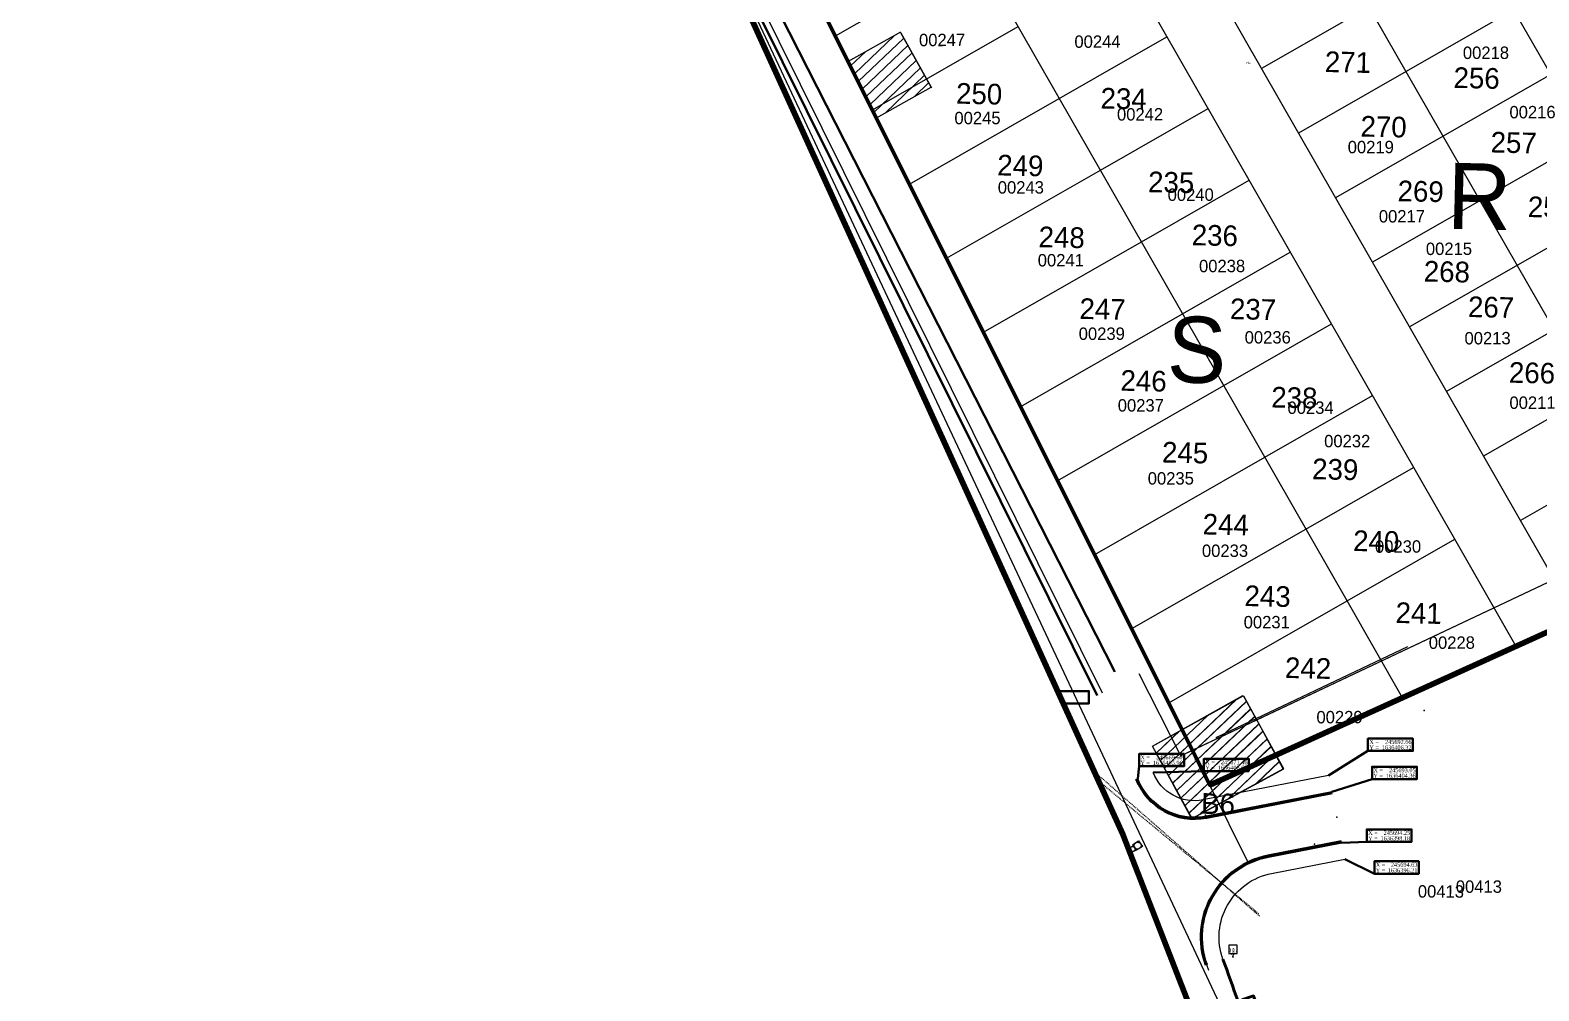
# Model space of a CAD drawing. Header units: metres. Extents: x 245225 to 248406, y 1633796 to 1637634.
# Drawn here: x 245535.7 to 245718.1, y 1636380.3 to 1636496.5 of the extents above; entities that cross this region are included whole.
import ezdxf
from ezdxf.enums import TextEntityAlignment as Align

# ---------------------------------------------------------------- set-up
doc = ezdxf.new("R2010")
doc.units = ezdxf.units.M
doc.header["$MEASUREMENT"] = 0
for name, pattern in [('ACAD_ISO05W100', [0.033, 0.024, -0.003, 0, -0.003, 0, -0.003]), ('AXES', [0.002, 0.00125, -0.00025, 0.00025, -0.00025]), ('EZTrazos', [2e-05, 0, -2e-05])]:
    doc.linetypes.add(name, pattern=pattern)
for name, color, linetype in [('A_revoir_niveau_0', 7, 'Continuous'), ('historique_numero_parcelle', 7, 'Continuous'), ('limites_sections', 7, 'Continuous')]:
    doc.layers.add(name, color=color, linetype=linetype)
for name, color, linetype, lineweight in [('AFTU_Terminus', 142, 'EZTrazos', 0), ('Bordure basse', 1, 'Continuous', 0), ('Carrefour3_Points', 7, 'Continuous', 0), ('Carrefour_Accotements', 7, 'Continuous', 0), ('Carrefour_Bordures', 7, 'Continuous', 0), ('Carrefour_Points', 7, 'Continuous', 0), ('Cotation Coordonnées', 1, 'Continuous', 0), ('LIMITES TITRES FONCIERS', 7, 'Continuous', 0), ('MU-Panneau publicitaire', 7, 'Continuous', 0), ('RX-AS-Regard ONAS', 7, 'Continuous', 0), ('RX-EL-Ligne électrique', 7, 'Continuous', 0), ('RX-TL-Ligne Téléphonique', 7, 'Continuous', 0), ('SV-Arrêt bus', 7, 'Continuous', 0)]:
    doc.layers.add(name, color=color, linetype=linetype, lineweight=lineweight)
doc.layers.add('Limites_Communes', color=7, linetype='Continuous', lineweight=211, plot=False)
doc.layers.add('LIMITES_PARCELLES', color=7, linetype='Continuous', lineweight=0, true_color=0xffffff)
doc.styles.get("Standard").update_dxf_attribs({"font": 'txt.shx'})
doc.styles.add('Style-Arial', font='arial.ttf')
doc.styles.add('Style-FANCY', font='FANCY.shx')
doc.styles.add('Style-WORKING', font='WORKING.shx')
doc.styles.add('Times 1.0', font='times.ttf', dxfattribs={"width": 0.99, "height": 0.0002})

# ---------------------------------------------------------------- blocks, each defined once
blk = doc.blocks.new('m007')
at = {"color": 0, "flags": 128}
blk.add_lwpolyline([(0.0004, 0.0004, 0, 0, 0), (0.0004, -0.0002, 0.00004, 0, 0), (0.0003, -0.0004, 0, -0.00004, 0)], format="xyseb", dxfattribs=at)
at = {"color": 0}
blk.add_3dface([(-0.0005, -0.0005), (0.0005, -0.0005), (0.0005, 0.0005), (-0.0005, 0.0005)], dxfattribs=at)
at = {"color": 0, "insert": (0.0002, -0.000667), "char_height": 0.0008, "attachment_point": 9, "line_spacing_factor": 0.6}
blk.add_mtext('\\fArial|b0|i0|c00|p39;\\H1x;\\W0.261102;PUB', dxfattribs=at)
blk = doc.blocks.new('dez')
at = {"layer": 'SV-Arrêt bus', "flags": 128}
blk.add_lwpolyline([(234.878316, 1629.139823), (234.878316, 1629.13944)], dxfattribs=at)
at = {"layer": 'SV-Arrêt bus'}
blk.add_circle((234.878316, 1629.13944), 0.0000525, dxfattribs=at)
blk.add_blockref('m007', (234.878316, 1629.140323), dxfattribs=at)
blk = doc.blocks.new('u001')
at = {"color": 0, "flags": 128}
blk.add_lwpolyline([(0, 0), (0, 0.0015), (0.0015, 0.0015), (0.0015, 0), (0, 0)], dxfattribs=at)
at = {"color": 0}
blk.add_circle((0.00075, 0.00075), 0.00075, dxfattribs=at)
blk = doc.blocks.new('$U831_3_1')
at = {"color": 0, "linetype": 'Continuous', "lineweight": 0, "style": 'Style-WORKING'}
blk.add_text('266', height=0.2499, dxfattribs=at).set_placement((6342.5372, 5746.2264))
blk = doc.blocks.new('$U834_3_1')
at = {"color": 0, "linetype": 'Continuous', "lineweight": 0, "style": 'Style-WORKING'}
blk.add_text('258', height=0.2499, dxfattribs=at).set_placement((6342.721, 5748.3824))
blk = doc.blocks.new('$U835_3_1')
at = {"color": 0, "linetype": 'Continuous', "lineweight": 0, "style": 'Style-WORKING'}
blk.add_text('268', height=0.2499, dxfattribs=at).set_placement((6341.6109, 5747.7676))
blk = doc.blocks.new('$U836_3_1')
at = {"color": 0, "linetype": 'Continuous', "lineweight": 0, "style": 'Style-WORKING'}
blk.add_text('267', height=0.2499, dxfattribs=at).set_placement((6342.0734, 5746.9974))
blk = doc.blocks.new('$U838_2_1')
at = {"color": 0, "linetype": 'Continuous', "lineweight": 0, "style": 'Style-WORKING'}
blk.add_text('256', height=0.2499, dxfattribs=at).set_placement((6341.7877, 5749.9237))
blk = doc.blocks.new('$U839_3_1')
at = {"color": 0, "linetype": 'Continuous', "lineweight": 0, "style": 'Style-WORKING'}
blk.add_text('270', height=0.2499, dxfattribs=at).set_placement((6340.6771, 5749.3093))
blk = doc.blocks.new('$U840_2_1')
at = {"color": 0, "linetype": 'Continuous', "lineweight": 0, "style": 'Style-WORKING'}
blk.add_text('269', height=0.2499, dxfattribs=at).set_placement((6341.1433, 5748.5386))
blk = doc.blocks.new('$U841_2_1')
at = {"color": 0, "linetype": 'Continuous', "lineweight": 0, "style": 'Style-WORKING'}
blk.add_text('257', height=0.2499, dxfattribs=at).set_placement((6342.2537, 5749.1534))
blk = doc.blocks.new('$U842_2_1')
at = {"color": 0, "linetype": 'Continuous', "lineweight": 0, "style": 'Style-WORKING'}
blk.add_text('271', height=0.2499, dxfattribs=at).set_placement((6340.2281, 5750.0799))
blk = doc.blocks.new('$U850_3_1')
at = {"color": 0, "linetype": 'Continuous', "lineweight": 0, "style": 'Style-WORKING'}
blk.add_text('242', height=0.2499, dxfattribs=at).set_placement((6339.9143, 5742.7433))
blk = doc.blocks.new('$U851_3_1')
at = {"color": 0, "linetype": 'Continuous', "lineweight": 0, "style": 'Style-WORKING'}
blk.add_text('241', height=0.2499, dxfattribs=at).set_placement((6341.2354, 5743.4387))
blk = doc.blocks.new('$U852_3_1')
at = {"color": 0, "linetype": 'Continuous', "lineweight": 0, "style": 'Style-WORKING'}
blk.add_text('243', height=0.2499, dxfattribs=at).set_placement((6339.4054, 5743.6017))
blk = doc.blocks.new('$U853_3_1')
at = {"color": 0, "linetype": 'Continuous', "lineweight": 0, "style": 'Style-WORKING'}
blk.add_text('240', height=0.2499, dxfattribs=at).set_placement((6340.7029, 5744.2971))
blk = doc.blocks.new('$U854_3_1')
at = {"color": 0, "linetype": 'Continuous', "lineweight": 0, "style": 'Style-WORKING'}
blk.add_text('244', height=0.2499, dxfattribs=at).set_placement((6338.8799, 5744.4558))
blk = doc.blocks.new('$U855_3_1')
at = {"color": 0, "linetype": 'Continuous', "lineweight": 0, "style": 'Style-WORKING'}
blk.add_text('239', height=0.2499, dxfattribs=at).set_placement((6340.1877, 5745.1538))
blk = doc.blocks.new('$U856_3_1')
at = {"color": 0, "linetype": 'Continuous', "lineweight": 0, "style": 'Style-WORKING'}
blk.add_text('245', height=0.2499, dxfattribs=at).set_placement((6338.3691, 5745.3143))
blk = doc.blocks.new('$U857_3_1')
at = {"color": 0, "linetype": 'Continuous', "lineweight": 0, "style": 'Style-WORKING'}
blk.add_text('238', height=0.2499, dxfattribs=at).set_placement((6339.6739, 5746.0097))
blk = doc.blocks.new('$U858_3_1')
at = {"color": 0, "linetype": 'Continuous', "lineweight": 0, "style": 'Style-WORKING'}
blk.add_text('246', height=0.2499, dxfattribs=at).set_placement((6337.8475, 5746.1705))
blk = doc.blocks.new('$U859_3_1')
at = {"color": 0, "linetype": 'Continuous', "lineweight": 0, "style": 'Style-WORKING'}
blk.add_text('237', height=0.2499, dxfattribs=at).set_placement((6339.1549, 5746.8663))
blk = doc.blocks.new('$U860_3_1')
at = {"color": 0, "linetype": 'Continuous', "lineweight": 0, "style": 'Style-WORKING'}
blk.add_text('247', height=0.2499, dxfattribs=at).set_placement((6337.332, 5747.0271))
blk = doc.blocks.new('$U861_3_1')
at = {"color": 0, "linetype": 'Continuous', "lineweight": 0, "style": 'Style-WORKING'}
blk.add_text('236', height=0.2499, dxfattribs=at).set_placement((6338.6372, 5747.7222))
blk = doc.blocks.new('$U862_3_1')
at = {"color": 0, "linetype": 'Continuous', "lineweight": 0, "style": 'Style-WORKING'}
blk.add_text('248', height=0.2499, dxfattribs=at).set_placement((6336.8179, 5747.883))
blk = doc.blocks.new('$U863_3_1')
at = {"color": 0, "linetype": 'Continuous', "lineweight": 0, "style": 'Style-WORKING'}
blk.add_text('235', height=0.2499, dxfattribs=at).set_placement((6338.1257, 5748.5784))
blk = doc.blocks.new('$U864_3_1')
at = {"color": 0, "linetype": 'Continuous', "lineweight": 0, "style": 'Style-WORKING'}
blk.add_text('249', height=0.2499, dxfattribs=at).set_placement((6336.2987, 5748.7396))
blk = doc.blocks.new('$U865_3_1')
at = {"color": 0, "linetype": 'Continuous', "lineweight": 0, "style": 'Style-WORKING'}
blk.add_text('234', height=0.2499, dxfattribs=at).set_placement((6337.6034, 5749.4347))
blk = doc.blocks.new('$U866_3_1')
at = {"color": 0, "linetype": 'Continuous', "lineweight": 0, "style": 'Style-WORKING'}
blk.add_text('250', height=0.2499, dxfattribs=at).set_placement((6335.7808, 5749.5955))
blk = doc.blocks.new('$U1200_4_1')
at = {"color": 0, "linetype": 'Continuous', "lineweight": 0, "style": 'Style-WORKING'}
blk.add_text('S', height=0.8, dxfattribs=at).set_placement((6338.4037, 5746.2862))
blk = doc.blocks.new('$U1201_3_1')
at = {"color": 0, "linetype": 'Continuous', "lineweight": 0, "style": 'Style-WORKING'}
blk.add_text('R', height=0.8, dxfattribs=at).set_placement((6341.7461, 5748.2179))
blk = doc.blocks.new('$U1337_3_1')
at = {"color": 0, "linetype": 'Continuous', "lineweight": 0, "style": 'Style-WORKING'}
blk.add_text('B6', height=0.2499, dxfattribs=at).set_placement((6338.9388, 5741.0785))
blk = doc.blocks.new('*U572')
at = {"layer": 'LIMITES TITRES FONCIERS', "color": 5, "lineweight": 53, "flags": 128}
blk.add_lwpolyline([(181.78, 163.185), (220.59, 93.355), (121.56, -75.825), (91.56, -112.825), (61.56, -136.825), (-108.04, -218.565), (-190.96, -61.675), (181.78, 163.185)], close=True, dxfattribs=at)

msp = doc.modelspace()

# ---------------------------------------------------------------- linework, layer by layer
at = {"layer": 'A_revoir_niveau_0', "color": 7, "linetype": 'Continuous', "lineweight": 30}
msp.add_line((245572.225104, 1636604.849956), (245666.809183, 1636418.852631), dxfattribs=at)
at = {"layer": 'A_revoir_niveau_0', "color": 7, "linetype": 'Continuous', "lineweight": 0}
for p, q in [((245578.477365, 1636591.346273), (245665.307302, 1636416.334677)), ((245702.189898, 1636421.882952, -14.6379), (245679.105929, 1636410.89944, -14.6379)), ((245674.798117, 1636408.701091, -14.6379), (245669.7765, 1636418.623607, -14.6379)), ((245674.807644, 1636408.682266, -14.6379), (245674.798117, 1636408.701091, -14.6379))]:
    msp.add_line(p, q, dxfattribs=at)
at = {"layer": 'A_revoir_niveau_0', "color": 30, "linetype": 'Continuous', "lineweight": 13}
for p, q in [((245731.27864, 1636435.401761, -14.6379), (245674.785704, 1636408.695368, -14.6379)), ((245731.283631, 1636435.399738, -14.6379), (245675.161388, 1636408.868586, -14.6379)), ((245675.161388, 1636408.868586, -14.6379), (245674.790695, 1636408.693345, -14.6379))]:
    msp.add_line(p, q, dxfattribs=at)
at = {"layer": 'A_revoir_niveau_0', "color": 7, "linetype": 'Continuous', "lineweight": 30, "flags": 128}
msp.add_lwpolyline([(245609.133608, 1636527.977529), (245664.690786, 1636415.998289)], dxfattribs=at)
at = {"layer": 'A_revoir_niveau_0', "color": 30, "linetype": 'Continuous', "lineweight": 0}
for p in [(245679.105929, 1636410.89944, -14.6379), (245679.105929, 1636410.89944, -14.6379), (245679.105929, 1636410.89944, -14.6379), (245679.105929, 1636410.89944, -14.6379), (245679.110919, 1636410.897417, -14.6379), (245679.110919, 1636410.897417, -14.6379), (245679.110919, 1636410.897417, -14.6379), (245679.110919, 1636410.897417, -14.6379), (245674.807644, 1636408.682266, -14.6379), (245674.807644, 1636408.682266, -14.6379)]:
    msp.add_point(p, dxfattribs=at)
at = {"layer": 'AFTU_Terminus', "color": 32, "linetype": 'Continuous', "lineweight": 40, "flags": 128}
for points in [[(245693.074917, 1636404.213894), (245677.88462, 1636401.254996, -0.363286), (245669.456389, 1636405.909196)], [(245677.862142, 1636383.397172, -0.459772), (245685.359643, 1636396.598277), (245694.222089, 1636398.324581)], [(245703.125341, 1636011.865907), (245703.147654, 1636011.93314, -0.035434), (245713.216407, 1636036.338815), (245740.012662, 1636090.13626, 0.156424), (245744.961037, 1636122.485749), (245739.737119, 1636155.158617, -0.060923), (245738.555638, 1636187.208348), (245740.547817, 1636210.631079, 0.068174), (245739.427707, 1636232.451583), (245739.183684, 1636233.738281, 0.051977), (245733.579628, 1636252.430067), (245733.529602, 1636252.550011, 0.018909), (245727.953003, 1636264.615137), (245721.424876, 1636277.442102, -0.013988), (245711.555768, 1636298.25413), (245711.347622, 1636298.726785, -0.020294), (245696.119443, 1636337.500017), (245686.637885, 1636364.85447, 0.003802), (245688.5724, 1636365.525009), (245683.564513, 1636379.663992, 0.003802), (245681.710627, 1636379.007364, 0.003802), (245679.885174, 1636384.125073)]]:
    msp.add_lwpolyline(points, format="xyb", dxfattribs=at)
at = {"layer": 'Bordure basse', "const_width": 0.16, "flags": 128}
msp.add_lwpolyline([(245681.133851, 1636401.962859), (245685.522198, 1636402.817086)], dxfattribs=at)
for points in [[(245682.406819, 1636395.423342, -0.055394), (245684.487726, 1636396.304975, -0.026921), (245686.699042, 1636396.771379)], [(245678.166373, 1636382.758599, -0.055255), (245677.445689, 1636385.37771, -0.042815), (245677.351381, 1636387.207018)]]:
    msp.add_lwpolyline(points, format="xyb", dxfattribs=at)
at = {"layer": 'Carrefour3_Points'}
for p in [(245677.77184, 1636401.546213), (245690.962097, 1636398.002757)]:
    msp.add_point(p, dxfattribs=at)
at = {"layer": 'Carrefour_Accotements', "flags": 128}
for points in [[(245692.663848, 1636406.32423), (245677.473551, 1636403.365333, -0.363286), (245671.461413, 1636406.685329)], [(245679.885174, 1636384.125073, -0.459772), (245685.770713, 1636394.487941), (245694.633158, 1636396.214245)]]:
    msp.add_lwpolyline(points, format="xyb", dxfattribs=at)
at = {"layer": 'Carrefour_Bordures', "flags": 128}
for points in [[(245693.046238, 1636404.361126), (245677.855941, 1636401.402229, -0.363286), (245669.596275, 1636405.963345)], [(245678.003284, 1636383.447956, -0.459772), (245685.388322, 1636396.451045), (245694.250768, 1636398.177349)]]:
    msp.add_lwpolyline(points, format="xyb", dxfattribs=at)
at = {"layer": 'Carrefour_Points'}
for p in [(245677.88462, 1636401.254996), (245693.648503, 1636401.269237), (245693.648503, 1636401.269237), (245693.648503, 1636401.269237), (245685.359643, 1636396.598277)]:
    msp.add_point(p, dxfattribs=at)
at = {"layer": 'Cotation Coordonnées', "color": 2, "lineweight": 30, "ltscale": 100, "flags": 128}
for points in [[(245660.59807, 1636415.041379), (245663.693519, 1636415.041379), (245663.693519, 1636416.541379), (245659.915547, 1636416.541379)], [(245697.418067, 1636409.292465), (245702.847651, 1636409.292465), (245702.847651, 1636410.792465), (245697.418067, 1636410.792465), (245697.418067, 1636409.292465), (245692.663848, 1636406.32423)], [(245669.751017, 1636407.434258), (245675.182764, 1636407.434258), (245675.182764, 1636408.934258), (245669.751017, 1636408.934258), (245669.751017, 1636407.434258), (245669.596275, 1636405.963345)], [(245677.587509, 1636406.851668), (245683.016012, 1636406.851668), (245683.016012, 1636408.351668), (245677.587509, 1636408.351668), (245677.587509, 1636406.851668), (245671.461413, 1636406.685329)], [(245697.909888, 1636405.885344), (245703.341636, 1636405.885344), (245703.341636, 1636407.385344), (245697.909888, 1636407.385344), (245697.909888, 1636405.885344), (245693.046238, 1636404.361126)], [(245697.269695, 1636398.312137), (245702.687383, 1636398.312137), (245702.687383, 1636399.812137), (245697.269695, 1636399.812137), (245697.269695, 1636398.312137), (245694.250768, 1636398.177349)], [(245698.191883, 1636394.445991), (245703.561986, 1636394.445991), (245703.561986, 1636395.945991), (245698.191883, 1636395.945991), (245698.191883, 1636394.445991), (245694.633158, 1636396.214245)]]:
    msp.add_lwpolyline(points, dxfattribs=at)
at = {"layer": 'Limites_Communes', "color": 210, "lineweight": 80, "flags": 128}
msp.add_lwpolyline([(245735.1907, 1636182.4264), (245737.0861, 1636220.9674), (245735.2556, 1636239.0143), (245707.1038, 1636298.2282), (245667.8308, 1636399.1458), (245610.4254, 1636525.3073), (245591.9622, 1636563.4721), (245540.6052, 1636669.6309), (245473.0182, 1636809.3381), (245335.4487, 1637145.601), (245779.4502, 1637342.6846), (245848.75, 1637373.75), (245979.1715, 1637415.3337), (246366.25, 1637538.75), (246605.2718, 1637633.7039), (246913.4298, 1637003.726)], dxfattribs=at)
at = {"layer": 'limites_parcelles', "color": 7, "linetype": 'Continuous', "lineweight": 13}
for p, q in [((245678.320262, 1636405.154084), (245599.016398, 1636563.902091)), ((245640.899298, 1636496.224058), (245634.596437, 1636492.678488)), ((245640.944476, 1636496.144002), (245644.638028, 1636489.576683)), ((245644.683206, 1636489.496627), (245640.944476, 1636496.144002)), ((245635.340542, 1636491.190054), (245640.197066, 1636495.829038)), ((245635.808227, 1636490.254097), (245641.304903, 1636495.503579)), ((245636.27589, 1636489.31714), (245641.810449, 1636494.604764)), ((245634.596437, 1636492.678488), (245638.0089, 1636485.848537)), ((245634.872856, 1636492.126012), (245636.674773, 1636493.848193)), ((245636.743576, 1636488.381183), (245642.315972, 1636493.70495)), ((245637.211261, 1636487.445225), (245642.822495, 1636492.805112)), ((245637.678947, 1636486.509268), (245643.328019, 1636491.905298)), ((245639.044512, 1636486.430971), (245643.834565, 1636491.00646)), ((245638.0089, 1636485.848537), (245644.638028, 1636489.576683)), ((245642.565782, 1636488.410839), (245644.340088, 1636490.106646)), ((245644.638028, 1636489.576683), (245644.683206, 1636489.496627)), ((245671.369921, 1636409.890516), (245682.303393, 1636415.985696)), ((245671.369921, 1636409.890516), (245682.323925, 1636415.948718)), ((245682.352021, 1636416.01259), (245687.19345, 1636407.156379)), ((245682.372645, 1636415.975447), (245684.139614, 1636412.716882)), ((245672.81725, 1636407.220555), (245681.58798, 1636415.541919)), ((245672.826263, 1636407.225461), (245681.568826, 1636415.576413)), ((245673.311496, 1636406.310251), (245682.75524, 1636415.270148)), ((245673.323583, 1636406.316832), (245682.736998, 1636415.308587)), ((245673.804743, 1636405.399973), (245683.248487, 1636414.35987)), ((245673.819902, 1636405.408226), (245683.233317, 1636414.399982)), ((245672.324003, 1636408.130833), (245678.104129, 1636413.614815)), ((245672.329944, 1636408.134067), (245678.091506, 1636413.637549)), ((245674.29799, 1636404.489696), (245683.74176, 1636413.450592)), ((245674.316222, 1636404.49962), (245683.72966, 1636413.492375)), ((245674.791236, 1636403.579418), (245684.132387, 1636412.441977)), ((245674.812542, 1636403.591014), (245684.226979, 1636412.583746)), ((245684.132387, 1636412.441977), (245684.236006, 1636412.540288)), ((245684.139614, 1636412.716882), (245687.184121, 1636407.102928)), ((245671.830757, 1636409.041111), (245674.620304, 1636411.688711)), ((245671.833624, 1636409.042673), (245674.614209, 1636411.699684)), ((245675.285509, 1636402.670113), (245684.095224, 1636411.028465)), ((245675.309884, 1636402.683385), (245684.723299, 1636411.67514)), ((245675.806203, 1636401.774779), (245685.219619, 1636410.766534)), ((245684.058062, 1636409.614954), (245685.2225, 1636410.719732)), ((245684.095224, 1636411.028465), (245684.729253, 1636411.63001)), ((245676.168125, 1636401.112316), (245671.369921, 1636409.890516)), ((245676.138437, 1636401.096153), (245671.369921, 1636409.890516)), ((245675.778755, 1636401.759835), (245684.058062, 1636409.614954)), ((245677.085867, 1636401.614428), (245685.716938, 1636409.857906)), ((245680.470103, 1636403.463401), (245686.213258, 1636408.9493)), ((245683.983711, 1636406.786931), (245686.209993, 1636408.89915)), ((245684.020873, 1636408.200443), (245685.716746, 1636409.809428)), ((245687.201127, 1636407.1422), (245676.168125, 1636401.112316)), ((245677.057869, 1636401.595161), (245684.020873, 1636408.200443)), ((245680.448334, 1636403.432688), (245683.983711, 1636406.786931)), ((245683.85334, 1636405.312397), (245686.709577, 1636408.040694)), ((245687.19175, 1636407.088722), (245683.945366, 1636405.328435)), ((245683.946548, 1636405.373419), (245686.703239, 1636407.988872)), ((245683.945366, 1636405.328435), (245676.138437, 1636401.096153)), ((245683.837799, 1636405.270242), (245683.946548, 1636405.373419))]:
    msp.add_line(p, q, dxfattribs=at)
at = {"layer": 'limites_parcelles', "color": 7, "linetype": 'Continuous', "lineweight": 0}
for p, q in [((245741.872957, 1636452.046784), (245706.102758, 1636514.533451)), ((245707.901418, 1636434.904366), (245663.188652, 1636513.01195)), ((245728.854867, 1636444.594994), (245693.085645, 1636507.080638)), ((245633.062761, 1636495.766425), (245650.17054, 1636505.55916)), ((245694.883305, 1636427.451576), (245650.17054, 1636505.55916)), ((245710.574019, 1636506.721993), (245684.538839, 1636491.818389)), ((245715.837777, 1636437.14318), (245680.067556, 1636499.628847)), ((245715.045302, 1636498.911535), (245689.0101, 1636484.006931)), ((245637.538696, 1636486.805558), (245655.138082, 1636496.881107)), ((245637.538696, 1636486.805558), (245633.062761, 1636495.766425)), ((245660.106601, 1636488.202032), (245673.124691, 1636495.653823)), ((245719.516585, 1636491.101076), (245693.481383, 1636476.196472)), ((245637.538696, 1636486.805558), (245642.014655, 1636477.845691)), ((245642.014655, 1636477.845691), (245660.106601, 1636488.202032)), ((245665.074144, 1636479.52398), (245678.092233, 1636486.975771)), ((245723.987846, 1636483.289618), (245697.952666, 1636468.386014)), ((245646.491614, 1636468.885801), (245665.074144, 1636479.52398)), ((245646.491614, 1636468.885801), (245642.014655, 1636477.845691)), ((245670.042663, 1636470.844905), (245683.060753, 1636478.296696)), ((245728.459129, 1636475.479159), (245702.423927, 1636460.574556)), ((245650.96755, 1636459.924934), (245670.042663, 1636470.844905)), ((245646.491614, 1636468.885801), (245650.96755, 1636459.924934)), ((245675.011205, 1636462.16683), (245688.028295, 1636469.618643)), ((245732.930413, 1636467.668701), (245706.89521, 1636452.764097)), ((245655.443508, 1636450.965067), (245675.011205, 1636462.16683)), ((245655.443508, 1636450.965067), (245650.96755, 1636459.924934)), ((245679.978724, 1636453.487778), (245692.996814, 1636460.939569)), ((245737.401673, 1636459.857243), (245711.366494, 1636444.953639)), ((245659.919467, 1636442.0052), (245679.978724, 1636453.487778)), ((245684.947244, 1636444.808703), (245697.964356, 1636452.261516)), ((245655.443508, 1636450.965067), (245659.919467, 1636442.0052)), ((245664.396426, 1636433.04531), (245684.947244, 1636444.808703)), ((245689.914786, 1636436.130651), (245702.932876, 1636443.582441)), ((245664.396426, 1636433.04531), (245659.919467, 1636442.0052)), ((245724.515829, 1636442.110723), (245715.837777, 1636437.14318)), ((245668.872362, 1636424.084443), (245689.914786, 1636436.130651)), ((245722.637489, 1636425.264325), (245715.837777, 1636437.14318)), ((245694.883305, 1636427.451576), (245707.901418, 1636434.904366)), ((245715.3205, 1636421.94304), (245707.901418, 1636434.904366)), ((245664.396426, 1636433.04531), (245668.872362, 1636424.084443)), ((245673.34832, 1636415.124576), (245694.883305, 1636427.451576)), ((245701.602223, 1636415.713608), (245694.883305, 1636427.451576)), ((245673.34832, 1636415.124576), (245668.872362, 1636424.084443)), ((245715.3205, 1636421.94304), (245701.602223, 1636415.713608)), ((245701.602223, 1636415.713608), (245678.321262, 1636405.154061)), ((245678.321262, 1636405.154061), (245673.34832, 1636415.124576))]:
    msp.add_line(p, q, dxfattribs=at)
at = {"layer": 'limites_parcelles', "color": 7, "linetype": 'Continuous', "lineweight": 80}
msp.add_line((245849.748931, 1636482.988127), (245678.321262, 1636405.154061), dxfattribs=at)
at = {"layer": 'limites_parcelles', "color": 7, "linetype": 'Continuous', "lineweight": 13, "flags": 128}
msp.add_lwpolyline([(245684.007627, 1636407.696617), (245678.305218, 1636405.1306), (245678.304192, 1636405.129626), (245682.855275, 1636395.941905)], dxfattribs=at)
at = {"layer": 'limites_parcelles', "color": 7, "linetype": 'Continuous', "lineweight": 13}
msp.add_point((245704.202079, 1636414.183111), dxfattribs=at)
msp.add_point((245704.202079, 1636414.183111), dxfattribs=at)
msp.add_point((245704.202079, 1636414.183111), dxfattribs=at)
msp.add_point((245704.202079, 1636414.183111), dxfattribs=at)
msp.add_point((245704.202079, 1636414.183111), dxfattribs=at)
msp.add_point((245704.202079, 1636414.183111), dxfattribs=at)
at = {"layer": 'limites_parcelles', "color": 7, "linetype": 'Continuous', "lineweight": 0}
msp.add_point((245678.321262, 1636405.154061), dxfattribs=at)
msp.add_point((245678.321262, 1636405.154061), dxfattribs=at)
msp.add_point((245678.321262, 1636405.154061), dxfattribs=at)
msp.add_point((245678.321262, 1636405.154061), dxfattribs=at)
msp.add_point((245678.321262, 1636405.154061), dxfattribs=at)
msp.add_point((245678.321262, 1636405.154061), dxfattribs=at)
at = {"layer": 'limites_sections', "lineweight": 13, "flags": 128}
msp.add_lwpolyline([(245719.42, 1636353.986), (245698.595, 1636337.993), (245511.761, 1636735.908), (245496.981, 1636773.187), (245560.123, 1636802.218), (245677.175, 1636862.609), (245799.571, 1636923.569), (245873.298, 1636959.841), (245895.178, 1636920.691), (245957.845, 1636823.563), (246030.023, 1636685.769), (246046.154, 1636659.835), (246025.889, 1636623.421), (245978.663, 1636538.563), (245960.384, 1636515.714), (245916.796, 1636464.041), (245868.99, 1636432.405), (245787.087, 1636391.629), (245738.227, 1636368.429), (245719.42, 1636353.986)], close=True, dxfattribs=at)
at = {"layer": 'RX-EL-Ligne électrique', "linetype": 'AXES', "ltscale": 0.05, "flags": 128}
msp.add_lwpolyline([(245664.352713, 1636406.789692), (245684.321999, 1636389.302999)], dxfattribs=at)
at = {"layer": 'RX-TL-Ligne Téléphonique', "linetype": 'ACAD_ISO05W100', "ltscale": 0.06, "flags": 128}
msp.add_lwpolyline([(245664.868573, 1636405.655972), (245684.259999, 1636389.569999)], dxfattribs=at)

# ---------------------------------------------------------------- block references
at = {"layer": 'LIMITES TITRES FONCIERS', "color": 5, "lineweight": 53, "rotation": 358.690123}
msp.add_blockref('*U572', (245791.329628, 1636621.192749), dxfattribs=at)
at = {"layer": 'limites_parcelles', "color": 7, "linetype": 'Continuous', "lineweight": 0, "xscale": 10, "yscale": 10, "zscale": 10, "rotation": 358.687592}
for name, p in [('$U842_2_1', (180989.543124, 1580457.839142)), ('$U842_2_1', (180989.543124, 1580457.839142)), ('$U842_2_1', (180989.543124, 1580457.839142)), ('$U842_2_1', (180989.543124, 1580457.839142)), ('$U842_2_1', (180989.543124, 1580457.839142)), ('$U842_2_1', (180989.543124, 1580457.839142)), ('$U838_2_1', (180989.543124, 1580457.839142)), ('$U838_2_1', (180989.543124, 1580457.839142)), ('$U838_2_1', (180989.543124, 1580457.839142)), ('$U838_2_1', (180989.543124, 1580457.839142)), ('$U838_2_1', (180989.543124, 1580457.839142)), ('$U838_2_1', (180989.543124, 1580457.839142)), ('$U866_3_1', (180989.543124, 1580457.839142)), ('$U866_3_1', (180989.543124, 1580457.839142)), ('$U866_3_1', (180989.543124, 1580457.839142)), ('$U866_3_1', (180989.543124, 1580457.839142)), ('$U866_3_1', (180989.543124, 1580457.839142)), ('$U866_3_1', (180989.543124, 1580457.839142)), ('$U865_3_1', (180988.824528, 1580459.277765)), ('$U865_3_1', (180988.824528, 1580459.277765)), ('$U865_3_1', (180988.824528, 1580459.277765)), ('$U865_3_1', (180988.824528, 1580459.277765)), ('$U865_3_1', (180988.824528, 1580459.277765)), ('$U865_3_1', (180988.824528, 1580459.277765)), ('$U839_3_1', (180989.543124, 1580457.839142)), ('$U839_3_1', (180989.543124, 1580457.839142)), ('$U839_3_1', (180989.543124, 1580457.839142)), ('$U839_3_1', (180989.543124, 1580457.839142)), ('$U839_3_1', (180989.543124, 1580457.839142)), ('$U839_3_1', (180989.543124, 1580457.839142)), ('$U841_2_1', (180989.543124, 1580457.839142)), ('$U841_2_1', (180989.543124, 1580457.839142)), ('$U841_2_1', (180989.543124, 1580457.839142)), ('$U841_2_1', (180989.543124, 1580457.839142)), ('$U841_2_1', (180989.543124, 1580457.839142)), ('$U841_2_1', (180989.543124, 1580457.839142)), ('$U864_3_1', (180989.543124, 1580457.839142)), ('$U864_3_1', (180989.543124, 1580457.839142)), ('$U864_3_1', (180989.543124, 1580457.839142)), ('$U864_3_1', (180989.543124, 1580457.839142)), ('$U864_3_1', (180989.543124, 1580457.839142)), ('$U864_3_1', (180989.543124, 1580457.839142)), ('$U1201_3_1', (180989.543124, 1580457.839142)), ('$U1201_3_1', (180989.543124, 1580457.839142)), ('$U1201_3_1', (180989.543124, 1580457.839142)), ('$U1201_3_1', (180989.543124, 1580457.839142)), ('$U1201_3_1', (180989.543124, 1580457.839142)), ('$U1201_3_1', (180989.543124, 1580457.839142)), ('$U863_3_1', (180989.543124, 1580457.839142)), ('$U863_3_1', (180989.543124, 1580457.839142)), ('$U863_3_1', (180989.543124, 1580457.839142)), ('$U863_3_1', (180989.543124, 1580457.839142)), ('$U863_3_1', (180989.543124, 1580457.839142)), ('$U863_3_1', (180989.543124, 1580457.839142)), ('$U840_2_1', (180989.543124, 1580457.839142)), ('$U840_2_1', (180989.543124, 1580457.839142)), ('$U840_2_1', (180989.543124, 1580457.839142)), ('$U840_2_1', (180989.543124, 1580457.839142)), ('$U840_2_1', (180989.543124, 1580457.839142)), ('$U840_2_1', (180989.543124, 1580457.839142)), ('$U834_3_1', (180989.543124, 1580457.839142)), ('$U834_3_1', (180989.543124, 1580457.839142)), ('$U834_3_1', (180989.543124, 1580457.839142)), ('$U834_3_1', (180989.543124, 1580457.839142)), ('$U834_3_1', (180989.543124, 1580457.839142)), ('$U834_3_1', (180989.543124, 1580457.839142)), ('$U862_3_1', (180989.543124, 1580457.839142)), ('$U862_3_1', (180989.543124, 1580457.839142)), ('$U862_3_1', (180989.543124, 1580457.839142)), ('$U862_3_1', (180989.543124, 1580457.839142)), ('$U862_3_1', (180989.543124, 1580457.839142)), ('$U862_3_1', (180989.543124, 1580457.839142)), ('$U861_3_1', (180989.902423, 1580460.099834)), ('$U861_3_1', (180989.902423, 1580460.099834)), ('$U861_3_1', (180989.902423, 1580460.099834)), ('$U861_3_1', (180989.902423, 1580460.099834)), ('$U861_3_1', (180989.902423, 1580460.099834)), ('$U861_3_1', (180989.902423, 1580460.099834)), ('$U835_3_1', (180988.208588, 1580455.938106)), ('$U835_3_1', (180988.208588, 1580455.938106)), ('$U835_3_1', (180988.208588, 1580455.938106)), ('$U835_3_1', (180988.208588, 1580455.938106)), ('$U835_3_1', (180988.208588, 1580455.938106)), ('$U835_3_1', (180988.208588, 1580455.938106)), ('$U860_3_1', (180989.543124, 1580457.839142)), ('$U860_3_1', (180989.543124, 1580457.839142)), ('$U860_3_1', (180989.543124, 1580457.839142)), ('$U860_3_1', (180989.543124, 1580457.839142)), ('$U860_3_1', (180989.543124, 1580457.839142)), ('$U860_3_1', (180989.543124, 1580457.839142)), ('$U859_3_1', (180989.543124, 1580459.842938)), ('$U859_3_1', (180989.543124, 1580459.842938)), ('$U859_3_1', (180989.543124, 1580459.842938)), ('$U859_3_1', (180989.543124, 1580459.842938)), ('$U859_3_1', (180989.543124, 1580459.842938)), ('$U859_3_1', (180989.543124, 1580459.842938)), ('$U836_3_1', (180989.107104, 1580459.449929)), ('$U836_3_1', (180989.107104, 1580459.449929)), ('$U836_3_1', (180989.107104, 1580459.449929)), ('$U836_3_1', (180989.107104, 1580459.449929)), ('$U836_3_1', (180989.107104, 1580459.449929)), ('$U836_3_1', (180989.107104, 1580459.449929)), ('$U1200_4_1', (180989.543124, 1580457.839142)), ('$U1200_4_1', (180989.543124, 1580457.839142)), ('$U1200_4_1', (180989.543124, 1580457.839142)), ('$U1200_4_1', (180989.543124, 1580457.839142)), ('$U1200_4_1', (180989.543124, 1580457.839142)), ('$U1200_4_1', (180989.543124, 1580457.839142)), ('$U831_3_1', (180989.591952, 1580459.32251)), ('$U858_3_1', (180989.543124, 1580457.839142)), ('$U858_3_1', (180989.543124, 1580457.839142)), ('$U858_3_1', (180989.543124, 1580457.839142)), ('$U858_3_1', (180989.543124, 1580457.839142)), ('$U858_3_1', (180989.543124, 1580457.839142)), ('$U858_3_1', (180989.543124, 1580457.839142)), ('$U857_3_1', (180989.543124, 1580457.839142)), ('$U857_3_1', (180989.543124, 1580457.839142)), ('$U857_3_1', (180989.543124, 1580457.839142)), ('$U857_3_1', (180989.543124, 1580457.839142)), ('$U857_3_1', (180989.543124, 1580457.839142)), ('$U857_3_1', (180989.543124, 1580457.839142)), ('$U856_3_1', (180989.543124, 1580457.839142)), ('$U856_3_1', (180989.543124, 1580457.839142)), ('$U856_3_1', (180989.543124, 1580457.839142)), ('$U856_3_1', (180989.543124, 1580457.839142)), ('$U856_3_1', (180989.543124, 1580457.839142)), ('$U856_3_1', (180989.543124, 1580457.839142)), ('$U855_3_1', (180989.543124, 1580457.839142)), ('$U855_3_1', (180989.543124, 1580457.839142)), ('$U855_3_1', (180989.543124, 1580457.839142)), ('$U855_3_1', (180989.543124, 1580457.839142)), ('$U855_3_1', (180989.543124, 1580457.839142)), ('$U855_3_1', (180989.543124, 1580457.839142)), ('$U854_3_1', (180989.543124, 1580457.839142)), ('$U854_3_1', (180989.543124, 1580457.839142)), ('$U854_3_1', (180989.543124, 1580457.839142)), ('$U854_3_1', (180989.543124, 1580457.839142)), ('$U854_3_1', (180989.543124, 1580457.839142)), ('$U854_3_1', (180989.543124, 1580457.839142)), ('$U853_3_1', (180989.543124, 1580457.839142)), ('$U853_3_1', (180989.543124, 1580457.839142)), ('$U853_3_1', (180989.543124, 1580457.839142)), ('$U853_3_1', (180989.543124, 1580457.839142)), ('$U853_3_1', (180989.543124, 1580457.839142)), ('$U853_3_1', (180989.543124, 1580457.839142)), ('$U852_3_1', (180989.543124, 1580457.839142)), ('$U852_3_1', (180989.543124, 1580457.839142)), ('$U852_3_1', (180989.543124, 1580457.839142)), ('$U852_3_1', (180989.543124, 1580457.839142)), ('$U852_3_1', (180989.543124, 1580457.839142)), ('$U852_3_1', (180989.543124, 1580457.839142)), ('$U851_3_1', (180989.543124, 1580457.839142)), ('$U851_3_1', (180989.543124, 1580457.839142)), ('$U851_3_1', (180989.543124, 1580457.839142)), ('$U851_3_1', (180989.543124, 1580457.839142)), ('$U851_3_1', (180989.543124, 1580457.839142)), ('$U851_3_1', (180989.543124, 1580457.839142)), ('$U850_3_1', (180989.543124, 1580457.839142)), ('$U850_3_1', (180989.543124, 1580457.839142)), ('$U850_3_1', (180989.543124, 1580457.839142)), ('$U850_3_1', (180989.543124, 1580457.839142)), ('$U850_3_1', (180989.543124, 1580457.839142)), ('$U850_3_1', (180989.543124, 1580457.839142)), ('$U1337_3_1', (180989.543124, 1580457.839142)), ('$U1337_3_1', (180989.543124, 1580457.839142)), ('$U1337_3_1', (180989.543124, 1580457.839142)), ('$U1337_3_1', (180989.543124, 1580457.839142)), ('$U1337_3_1', (180989.543124, 1580457.839142)), ('$U1337_3_1', (180989.543124, 1580457.839142))]:
    msp.add_blockref(name, p, dxfattribs=at)
at = {"layer": 'MU-Panneau publicitaire', "color": 1, "extrusion": (0.00199, -0.000464885, 0.999998), "xscale": 1000.32065, "yscale": 1000.32065, "zscale": 1000.32065, "rotation": 359.783387}
msp.add_blockref('dez', (4567.014142, 7622.678962, 5.544734), dxfattribs=at)
msp.add_blockref('dez', (4567.014142, 7622.678962, 5.544734), dxfattribs=at)
msp.add_blockref('dez', (4567.014142, 7622.678962, 5.544734), dxfattribs=at)
at = {"layer": 'RX-AS-Regard ONAS'}
for p, xscale, yscale, zscale, rotation in [((245669.38821, 1636397.314123), 412.024136, 412.024136, 412.024136, 120.406732), ((245669.38821, 1636397.314123), 412.024136, 412.024136, 412.024136, 120.406732), ((245669.38821, 1636397.314123), 412.024136, 412.024136, 412.024136, 120.406732), ((245669.448805, 1636397.274086), 557.686192, 557.686192, 557.686192, 33.023868), ((245669.448805, 1636397.274086), 557.686192, 557.686192, 557.686192, 33.023868), ((245669.448805, 1636397.274086), 557.686192, 557.686192, 557.686192, 33.023868)]:
    msp.add_blockref('u001', p, dxfattribs=dict(at, xscale=xscale, yscale=yscale, zscale=zscale, rotation=rotation))

# ---------------------------------------------------------------- texts
at = {"layer": 'Cotation Coordonnées', "color": 2, "lineweight": 30, "ltscale": 100, "style": 'Times 1.0', "width": 0.99}
for s, p in [('X = ', (245697.584733, 1636410.125798)), ('X = ', (245669.917683, 1636408.267592)), ('Y = ', (245697.584733, 1636409.459131)), ('Y = ', (245669.917683, 1636407.600925)), ('Y = ', (245677.754176, 1636407.018334)), ('X = ', (245677.754176, 1636407.685001)), ('X = ', (245698.076555, 1636406.718677)), ('Y = ', (245698.076555, 1636406.05201)), ('X = ', (245697.436361, 1636399.14547)), ('Y = ', (245697.436361, 1636398.478804)), ('X = ', (245698.358549, 1636395.279324)), ('Y = ', (245698.358549, 1636394.612657))]:
    msp.add_text(s, height=0.5, dxfattribs=at).set_placement(p)
for s, p in [('245692.66', (245702.683032, 1636410.125798)), ('245669.60', (245675.018145, 1636408.267592)), ('1636406.32', (245702.683297, 1636409.459131)), ('1636405.96', (245675.01841, 1636407.600925)), ('1636406.69', (245682.851658, 1636407.018334)), ('245671.46', (245682.851393, 1636407.685001)), ('245693.05', (245703.177017, 1636406.718677)), ('1636404.36', (245703.177282, 1636406.05201)), ('245694.25', (245702.522764, 1636399.14547)), ('1636398.18', (245702.523029, 1636398.478804)), ('245694.63', (245703.397368, 1636395.279324)), ('1636396.21', (245703.397632, 1636394.612657))]:
    msp.add_text(s, height=0.5, dxfattribs=at).set_placement(p, align=Align.RIGHT)
at = {"layer": 'historique_numero_parcelle', "color": 92, "linetype": 'Continuous', "lineweight": 0, "style": 'Style-FANCY'}
for s, p in [('00247', (245645.944417, 1636495.269703)), ('00244', (245664.727281, 1636495.073176)), ('00218', (245711.679894, 1636493.722039)), ('00242', (245669.871823, 1636486.277635)), ('00216', (245717.306559, 1636486.54374)), ('00245', (245650.223069, 1636485.829698)), ('00219', (245697.758581, 1636482.317452)), ('00243', (245655.46445, 1636477.44109)), ('00240', (245675.99342, 1636476.559013)), ('00217', (245701.520596, 1636473.949899)), ('00215', (245707.206641, 1636470.017283)), ('00241', (245660.293547, 1636468.637483)), ('00238', (245679.787558, 1636467.934849)), ('00239', (245665.245085, 1636459.749809)), ('00236', (245685.305558, 1636459.310849)), ('00213', (245711.87671, 1636459.206996)), ('00211', (245717.306313, 1636451.409721)), ('00237', (245669.964822, 1636451.085416)), ('00234', (245690.47942, 1636450.801013)), ('00232', (245694.911314, 1636446.76443)), ('00235', (245673.589418, 1636442.253533)), ('00233', (245680.138997, 1636433.503215)), ('00230', (245701.055558, 1636434.012849)), ('00231', (245685.185901, 1636424.867676)), ('00228', (245707.553791, 1636422.391258)), ('00229', (245693.979745, 1636413.380706))]:
    msp.add_text(s, height=1.499994, rotation=0.1323, dxfattribs=at).set_placement(p, align=Align.MIDDLE_CENTER)
at = {"layer": 'historique_numero_parcelle', "style": 'Style-FANCY'}
msp.add_text('00413', height=1.499994, rotation=359.8677, dxfattribs=at).set_placement((245706.234175, 1636392.303421, -14.6379), align=Align.MIDDLE_CENTER)
msp.add_text('00413', height=1.499994, rotation=359.8677, dxfattribs=at).set_placement((245706.234175, 1636392.303421, -14.6379), align=Align.MIDDLE_CENTER)
msp.add_text('00413', height=1.499994, dxfattribs=at).set_placement((245710.82295, 1636392.889871), align=Align.MIDDLE_CENTER)
at = {"layer": 'limites_parcelles', "color": 7, "linetype": 'Continuous', "lineweight": 0, "style": 'Style-Arial'}
for s, p in [('P85', (245682.6524, 1636492.6251)), ('P81', (245676.4423, 1636408.3602))]:
    msp.add_text(s, height=0.25, dxfattribs=at).set_placement(p, align=Align.TOP_LEFT)

doc.saveas('drawing.dxf')
